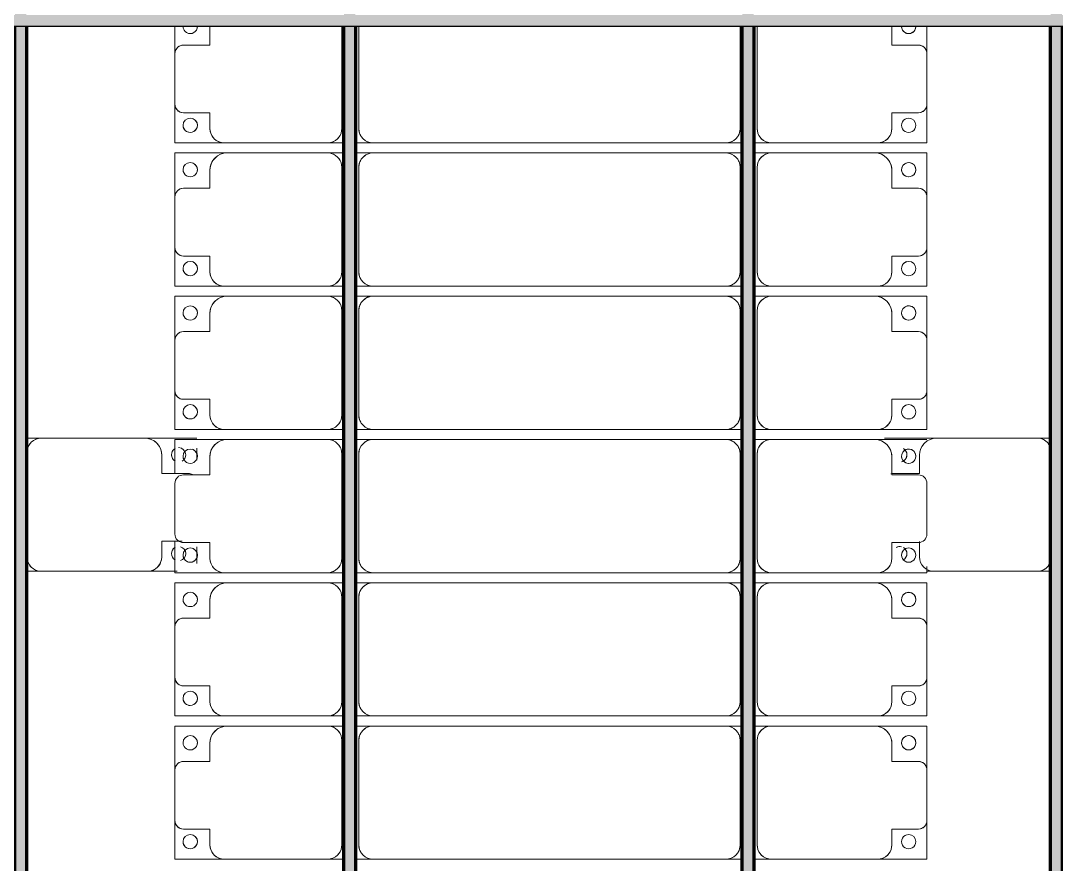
# Model space of a CAD drawing. Header units: millimetres. Extents: x -268744 to 115753, y -96240 to -10461.
# Drawn here: x -112759 to -109145, y -37571 to -34627 of the extents above; entities that cross this region are included whole.
import ezdxf

# ---------------------------------------------------------------- set-up
doc = ezdxf.new("R2010")
doc.units = ezdxf.units.MM
doc.layers.add('A-GENM', color=13, linetype='Continuous', lineweight=9)
doc.layers.add('S-BEAM', color=12, linetype='Continuous', lineweight=9)

# ---------------------------------------------------------------- blocks, each defined once
blk = doc.blocks.new('Dầm C52 - Hộp 40x60-V24-KHUNG KẾT CẤU BÈ PIN 1')
at = {"layer": 'S-BEAM', "lineweight": 25}
blk.add_hatch(color=4, dxfattribs=at).paths.add_polyline_path([(-145811, -20), (145811, -20), (145811, 20), (-145811, 20)])
at = {"layer": 'S-BEAM', "color": 4, "lineweight": 25}
blk.add_line((145811, -20), (-145811, -20), dxfattribs=at)
blk = doc.blocks.new('Dai phao do pin - DẢI PHAO ĐỠ PIN-V46-KHUNG KẾT CẤU BÈ PIN 1')
at = {"layer": 'A-GENM', "color": 7}
for p, q in [((68487.6, 241.6), (68539.7, 241.6)), ((68487.6, 241.6), (68539.7, 241.6)), ((68899.7, 241.6), (68539.7, 241.6)), ((68899.7, 241.6), (69082.2, 241.6)), ((69082.2, 241.6), (68899.7, 241.6)), ((68489.7, 191.6), (68489.7, -173.4)), ((68959.7, 118.2), (68959.7, 181.6)), ((69082.2, 205.8), (69082.2, 164.2)), ((69082.2, 164.2), (69082.2, 205.8)), ((69052.2, 118.2), (68959.7, 118.2)), ((68959.7, -173.4), (68959.7, -118.2)), ((68959.7, -118.2), (69030.6, -118.2)), ((69082.2, -137.5), (69082.2, -195.9)), ((69082.2, -195.9), (69082.2, -137.5)), ((68539.7, -223.4), (68487.6, -223.4)), ((68539.7, -223.4), (68487.6, -223.4)), ((68539.7, -223.4), (68909.7, -223.4)), ((69013.6, -223.4), (68909.7, -223.4)), ((68909.7, -223.4), (69013.6, -223.4))]:
    blk.add_line(p, q, dxfattribs=at)
for centre, radius, start, end in [((68539.7, 191.6), 50, 90, 180), ((68539.7, 191.6), 50, 105, 180), ((68899.7, 181.6), 60, 360, 90), ((68899.7, 181.6), 60, 360, 60), ((69018.6, 183.2), 25, 120, 180), ((69018.6, 183.2), 25, 180, 240), ((69018.6, 183.2), 25, 180, 195), ((69018.6, 183.2), 25, 120, 165), ((69018.6, 183.2), 25, 0, 90), ((69018.6, 183.2), 25, 0, 90), ((69018.6, 183.2), 25, 300, 0), ((69018.6, 183.2), 25, 300, 0), ((69018.6, 183.2), 25, 210, 240), ((69052.2, 88.2), 30, 60, 90), ((69018.6, -161.8), 25, 120, 180), ((69018.6, -161.8), 25, 120, 165), ((69018.6, -161.8), 25, 0, 75), ((69018.6, -161.8), 25, 0, 75), ((68539.7, -173.4), 50, 180, 270), ((68539.7, -173.4), 50, 180, 255), ((68909.7, -173.4), 50, 270, 360), ((68909.7, -173.4), 50, 285, 360), ((69018.6, -161.8), 25, 175.8502, 180), ((69018.6, -161.8), 25, 180, 240), ((69018.6, -161.8), 25, 180, 240), ((69018.6, -161.8), 25, 285, 0), ((69018.6, -161.8), 25, 285, 0)]:
    blk.add_arc(centre, radius, start, end, dxfattribs=at)
blk = doc.blocks.new('Dầm C52 - Dầm C52-102503-KHUNG KẾT CẤU BÈ PIN 1')
at = {"layer": 'S-BEAM', "lineweight": 140}
h = blk.add_hatch(color=1, dxfattribs=at)
h.paths.add_polyline_path([(-25480.9, 20), (-25480.9, -20), (-25440.9, -20), (-25440.9, 20)])
h.paths.add_polyline_path([(-25400.9, 20), (-25400.9, -20), (-19440.9, -20), (-19443, 20), (-24983.5, 20)])
h.paths.add_polyline_path([(-19400.9, 20), (-19400.9, -20), (-13440.9, -20), (-13440.9, 20), (-17596.2, 20)])
h.paths.add_polyline_path([(-13400.9, -20), (-7440.9, -20), (-7440.9, 20), (-13400.9, 20)])
h.paths.add_polyline_path([(-7400.9, -20), (-1440.9, -20), (-1440.9, 20), (-7400.9, 20)])
h.paths.add_polyline_path([(-1400.9, -20), (4559.1, -20), (4559.1, 20), (-1400.9, 20)])
h.paths.add_polyline_path([(4599.1, -20), (10559.1, -20), (10559.1, 20), (4599.1, 20)])
h.paths.add_polyline_path([(10599.1, 20), (10599.1, -20), (16559.1, -20), (16559.1, 20), (11952.8, 20)])
h.paths.add_polyline_path([(16599.1, -20), (22559.1, -20), (22559.1, 20), (16599.1, 20)])
h.paths.add_polyline_path([(22599.1, -20), (25259.1, -20), (25259.1, 20), (22599.1, 20)])
h.paths.add_polyline_path([(25299.1, -20), (25441.8, -20), (25441.8, 20), (25299.1, 20)])
at = {"layer": 'S-BEAM', "color": 1, "lineweight": 140}
for p, q in [((4599.1, 20), (10559.1, 20)), ((10559.1, -20), (4599.1, -20))]:
    blk.add_line(p, q, dxfattribs=at)
blk = doc.blocks.new('Dầm C52 - Dầm C52-102502-KHUNG KẾT CẤU BÈ PIN 1')
at = {"layer": 'S-BEAM', "lineweight": 140}
h = blk.add_hatch(color=1, dxfattribs=at)
h.paths.add_polyline_path([(-25480.9, 20), (-25480.9, -20), (-25440.9, -20), (-25440.9, 20)])
h.paths.add_polyline_path([(-25400.9, 20), (-25400.9, -20), (-19440.9, -20), (-19443, 20), (-24983.5, 20)])
h.paths.add_polyline_path([(-19400.9, 20), (-19400.9, -20), (-13440.9, -20), (-13440.9, 20), (-18981.3, 20)])
h.paths.add_polyline_path([(-13400.9, -20), (-7440.9, -20), (-7440.9, 20), (-13400.9, 20)])
h.paths.add_polyline_path([(-7400.9, -20), (-1440.9, -20), (-1440.9, 20), (-7400.9, 20)])
h.paths.add_polyline_path([(-1400.9, -20), (4559.1, -20), (4559.1, 20), (-1400.9, 20)])
h.paths.add_polyline_path([(4599.1, 20), (4599.1, -20), (10559.1, -20), (10559.1, 20), (5027.2, 20)])
h.paths.add_polyline_path([(10599.1, -20), (16559.1, -20), (16559.1, 20), (10599.1, 20)])
h.paths.add_polyline_path([(16599.1, 20), (16599.1, -20), (22559.1, -20), (22559.1, 20), (17031.5, 20)])
h.paths.add_polyline_path([(22599.1, -20), (25259.1, -20), (25259.1, 20), (22599.1, 20)])
h.paths.add_polyline_path([(25299.1, -20), (25480.9, -20), (25480.9, 20), (25299.1, 20)])
at = {"layer": 'S-BEAM', "color": 1, "lineweight": 140}
for p, q in [((4599.1, 20), (10559.1, 20)), ((10559.1, -20), (4599.1, -20))]:
    blk.add_line(p, q, dxfattribs=at)
blk = doc.blocks.new('Dai phao do pin - DẢI PHAO ĐỠ PIN-V68-KHUNG KẾT CẤU BÈ PIN 1')
at = {"layer": 'A-GENM', "color": 7}
for p, q in [((-1312.2, 241.6), (-1129.7, 241.6)), ((-1129.7, 241.6), (-1312.2, 241.6)), ((-779.7, 241.6), (-1129.7, 241.6)), ((-779.7, 241.6), (-732.4, 241.6)), ((-779.7, 241.6), (-732.4, 241.6)), ((-1189.7, 181.6), (-1189.7, 118.2)), ((-1189.7, 118.2), (-1282.2, 118.2)), ((-1189.7, -119.2), (-1189.7, -173.4)), ((-1139.7, -223.4), (-1164.4, -223.4)), ((-1164.4, -223.4), (-1139.7, -223.4)), ((-1139.7, -223.4), (-779.7, -223.4)), ((-732.4, -223.4), (-779.7, -223.4)), ((-732.4, -223.4), (-779.7, -223.4))]:
    blk.add_line(p, q, dxfattribs=at)
for centre, radius, start, end in [((-1129.7, 181.6), 60, 90, 180), ((-1129.7, 181.6), 60, 135, 150), ((-779.7, 191.6), 50, 30, 90), ((-779.7, 191.6), 50, 30, 75), ((-1258.6, 183.2), 25, 285, 0), ((-1258.6, 183.2), 25, 0, 60), ((-1258.6, 183.2), 25, 0, 60), ((-1258.6, 183.2), 25, 330, 360), ((-1258.6, 183.2), 25, 285, 300), ((-1282.2, 88.2), 30, 90, 105), ((-1258.6, -161.8), 25, 75, 120), ((-1258.6, -161.8), 25, 90, 120), ((-1258.6, -161.8), 25, 0, 60), ((-1258.6, -161.8), 25, 15, 60), ((-1258.6, -161.8), 25, 300, 0), ((-1258.6, -161.8), 25, 300, 360), ((-1258.6, -161.8), 25, 0, 4.1498), ((-1139.7, -173.4), 50, 180, 270), ((-1139.7, -173.4), 50, 240, 255), ((-779.7, -173.4), 50, 270, 330), ((-779.7, -173.4), 50, 285, 330)]:
    blk.add_arc(centre, radius, start, end, dxfattribs=at)
blk = doc.blocks.new('Dải phao đi lại kèm đỡ invester - DẢI PHAO ĐI LẠI-V76-KHUNG KẾT CẤU BÈ PIN 1')
at = {"layer": 'A-GENM', "color": 7}
for p, q in [((14316.8, 1312.2), (14411.8, 1312.2)), ((14411.8, 1312.2), (14316.8, 1312.2)), ((14588.2, 1312.2), (14411.8, 1312.2)), ((14588.2, 1312.2), (14723.4, 1312.2)), ((14723.4, 1312.2), (14588.2, 1312.2)), ((14723.4, 1312.2), (14723.4, 1139.7)), ((14723.4, 1139.7), (14723.4, 1312.2)), ((14758.4, 1312.2), (14911.8, 1312.2)), ((14758.4, 1129.7), (14758.4, 1312.2)), ((14758.4, 1312.2), (14758.4, 1129.7)), ((14911.8, 1312.2), (14758.4, 1312.2)), ((15088.2, 1312.2), (14911.8, 1312.2)), ((15088.2, 1312.2), (15223.4, 1312.2)), ((15223.4, 1312.2), (15088.2, 1312.2)), ((15223.4, 1312.2), (15223.4, 1139.7)), ((15223.4, 1139.7), (15223.4, 1312.2)), ((15258.4, 1312.2), (15411.8, 1312.2)), ((15258.4, 1129.7), (15258.4, 1312.2)), ((15258.4, 1312.2), (15258.4, 1129.7)), ((15411.8, 1312.2), (15258.4, 1312.2)), ((15588.2, 1312.2), (15411.8, 1312.2)), ((15588.2, 1312.2), (15723.4, 1312.2)), ((15723.4, 1312.2), (15588.2, 1312.2)), ((15723.4, 1312.2), (15723.4, 1139.7)), ((15723.4, 1139.7), (15723.4, 1312.2)), ((15758.4, 1129.7), (15758.4, 1312.2)), ((15758.4, 1312.2), (15758.4, 1129.7)), ((16088.2, 1312.2), (15911.8, 1312.2)), ((16202.2, 1312.2), (16223.4, 1312.2)), ((16223.4, 1312.2), (16202.2, 1312.2)), ((16223.4, 1312.2), (16223.4, 1139.7)), ((16223.4, 1139.7), (16223.4, 1312.2)), ((16258.4, 1312.2), (16411.8, 1312.2)), ((16258.4, 1129.7), (16258.4, 1312.2)), ((16258.4, 1312.2), (16258.4, 1129.7)), ((16411.8, 1312.2), (16258.4, 1312.2)), ((16588.2, 1312.2), (16411.8, 1312.2)), ((16588.2, 1312.2), (16723.4, 1312.2)), ((16723.4, 1312.2), (16588.2, 1312.2)), ((16723.4, 1312.2), (16723.4, 1139.7)), ((16723.4, 1139.7), (16723.4, 1312.2)), ((16758.4, 1312.2), (16911.8, 1312.2)), ((16758.4, 1129.7), (16758.4, 1312.2)), ((16758.4, 1312.2), (16758.4, 1129.7)), ((16911.8, 1312.2), (16758.4, 1312.2)), ((17088.2, 1312.2), (16911.8, 1312.2)), ((17088.2, 1312.2), (17223.4, 1312.2)), ((17223.4, 1312.2), (17088.2, 1312.2)), ((17223.4, 1312.2), (17223.4, 1139.7)), ((17223.4, 1139.7), (17223.4, 1312.2)), ((14381.8, 1282.2), (14381.8, 1189.7)), ((14618.2, 1189.7), (14618.2, 1282.2)), ((14881.8, 1282.2), (14881.8, 1189.7)), ((15118.2, 1189.7), (15118.2, 1282.2)), ((15381.8, 1282.2), (15381.8, 1189.7)), ((15618.2, 1189.7), (15618.2, 1282.2)), ((15881.8, 1282.2), (15881.8, 1189.7)), ((16118.2, 1189.7), (16118.2, 1282.2)), ((16381.8, 1282.2), (16381.8, 1189.7)), ((16618.2, 1189.7), (16618.2, 1282.2)), ((16881.8, 1282.2), (16881.8, 1189.7)), ((17118.2, 1189.7), (17118.2, 1282.2)), ((14381.8, 1189.7), (14318.4, 1189.7)), ((14673.4, 1189.7), (14618.2, 1189.7)), ((14881.8, 1189.7), (14818.4, 1189.7)), ((15173.4, 1189.7), (15118.2, 1189.7)), ((15381.8, 1189.7), (15318.4, 1189.7)), ((15673.4, 1189.7), (15618.2, 1189.7)), ((15881.8, 1189.7), (15818.4, 1189.7)), ((16173.4, 1189.7), (16118.2, 1189.7)), ((16381.8, 1189.7), (16318.4, 1189.7)), ((16673.4, 1189.7), (16618.2, 1189.7)), ((16881.8, 1189.7), (16818.4, 1189.7)), ((17173.4, 1189.7), (17118.2, 1189.7)), ((14723.4, 769.7), (14723.4, 1139.7)), ((14758.4, 1129.7), (14758.4, 769.7)), ((15223.4, 769.7), (15223.4, 1139.7)), ((15258.4, 1129.7), (15258.4, 769.7)), ((15723.4, 769.7), (15723.4, 1139.7)), ((15758.4, 1129.7), (15758.4, 769.7)), ((16223.4, 769.7), (16223.4, 1139.7)), ((16258.4, 1129.7), (16258.4, 769.7)), ((16723.4, 769.7), (16723.4, 1139.7)), ((16758.4, 1129.7), (16758.4, 769.7)), ((17223.4, 769.7), (17223.4, 1139.7)), ((14723.4, 769.7), (14723.4, 707.6)), ((14723.4, 769.7), (14723.4, 707.6)), ((14758.4, 707.6), (14758.4, 769.7)), ((14758.4, 707.6), (14758.4, 769.7)), ((15223.4, 769.7), (15223.4, 707.6)), ((15223.4, 769.7), (15223.4, 707.6)), ((15258.4, 707.6), (15258.4, 769.7)), ((15258.4, 707.6), (15258.4, 769.7)), ((15723.4, 769.7), (15723.4, 707.6)), ((15723.4, 769.7), (15723.4, 707.6)), ((15758.4, 707.6), (15758.4, 769.7)), ((15758.4, 707.6), (15758.4, 769.7)), ((16223.4, 769.7), (16223.4, 707.6)), ((16223.4, 769.7), (16223.4, 707.6)), ((16258.4, 707.6), (16258.4, 769.7)), ((16258.4, 707.6), (16258.4, 769.7)), ((16723.4, 769.7), (16723.4, 707.6)), ((16723.4, 769.7), (16723.4, 707.6)), ((16758.4, 707.6), (16758.4, 769.7)), ((16758.4, 707.6), (16758.4, 769.7)), ((17223.4, 769.7), (17223.4, 707.6)), ((17223.4, 769.7), (17223.4, 707.6)), ((14316.8, 719.7), (14673.4, 719.7)), ((14808.4, 719.7), (15173.4, 719.7)), ((15308.4, 719.7), (15673.4, 719.7)), ((15808.4, 719.7), (16173.4, 719.7)), ((16308.4, 719.7), (16673.4, 719.7)), ((16808.4, 719.7), (17173.4, 719.7)), ((14673.4, 660.3), (14316.8, 660.3)), ((14723.4, 667.6), (14723.4, 610.3)), ((14723.4, 667.6), (14723.4, 610.3)), ((14758.4, 610.3), (14758.4, 667.6)), ((14758.4, 610.3), (14758.4, 667.6)), ((15173.4, 660.3), (14808.4, 660.3)), ((15223.4, 667.6), (15223.4, 610.3)), ((15223.4, 667.6), (15223.4, 610.3)), ((15258.4, 610.3), (15258.4, 667.6)), ((15258.4, 610.3), (15258.4, 667.6)), ((15673.4, 660.3), (15308.4, 660.3)), ((15723.4, 667.6), (15723.4, 610.3)), ((15723.4, 667.6), (15723.4, 610.3)), ((15758.4, 610.3), (15758.4, 667.6)), ((15758.4, 610.3), (15758.4, 667.6)), ((16173.4, 660.3), (15808.4, 660.3)), ((16223.4, 667.6), (16223.4, 610.3)), ((16223.4, 667.6), (16223.4, 610.3)), ((16258.4, 610.3), (16258.4, 667.6)), ((16258.4, 610.3), (16258.4, 667.6)), ((16673.4, 660.3), (16308.4, 660.3)), ((16723.4, 667.6), (16723.4, 610.3)), ((16723.4, 667.6), (16723.4, 610.3)), ((16758.4, 610.3), (16758.4, 667.6)), ((16758.4, 610.3), (16758.4, 667.6)), ((17173.4, 660.3), (16808.4, 660.3)), ((17223.4, 667.6), (17223.4, 610.3)), ((17223.4, 667.6), (17223.4, 610.3)), ((14723.4, -620.3), (14723.4, 610.3)), ((14758.4, 610.3), (14758.4, -620.3)), ((15223.4, -620.3), (15223.4, 610.3)), ((15258.4, 610.3), (15258.4, -620.3)), ((15723.4, -620.3), (15723.4, 610.3)), ((15758.4, 610.3), (15758.4, -620.3)), ((16223.4, -620.3), (16223.4, 610.3)), ((16258.4, 610.3), (16258.4, -620.3)), ((16723.4, -620.3), (16723.4, 610.3)), ((16758.4, 610.3), (16758.4, -620.3)), ((17223.4, -620.3), (17223.4, 610.3)), ((14723.4, -620.3), (14723.4, -682.4)), ((14723.4, -620.3), (14723.4, -682.4)), ((14758.4, -682.4), (14758.4, -620.3)), ((14758.4, -682.4), (14758.4, -620.3)), ((15223.4, -620.3), (15223.4, -682.4)), ((15223.4, -620.3), (15223.4, -682.4)), ((15258.4, -682.4), (15258.4, -620.3)), ((15258.4, -682.4), (15258.4, -620.3)), ((15723.4, -620.3), (15723.4, -682.4)), ((15723.4, -620.3), (15723.4, -682.4)), ((15758.4, -682.4), (15758.4, -620.3)), ((15758.4, -682.4), (15758.4, -620.3)), ((16223.4, -620.3), (16223.4, -682.4)), ((16223.4, -620.3), (16223.4, -682.4)), ((16258.4, -682.4), (16258.4, -620.3)), ((16258.4, -682.4), (16258.4, -620.3)), ((16723.4, -620.3), (16723.4, -682.4)), ((16723.4, -620.3), (16723.4, -682.4)), ((16758.4, -682.4), (16758.4, -620.3)), ((16758.4, -682.4), (16758.4, -620.3)), ((17223.4, -620.3), (17223.4, -682.4)), ((17223.4, -620.3), (17223.4, -682.4)), ((14316.8, -670.3), (14673.4, -670.3)), ((14808.4, -670.3), (15173.4, -670.3)), ((15308.4, -670.3), (15673.4, -670.3)), ((15808.4, -670.3), (16173.4, -670.3)), ((16308.4, -670.3), (16673.4, -670.3)), ((16808.4, -670.3), (17173.4, -670.3)), ((14723.4, -722.4), (14723.4, -779.7)), ((14723.4, -722.4), (14723.4, -779.7)), ((14758.4, -779.7), (14758.4, -722.4)), ((14758.4, -779.7), (14758.4, -722.4)), ((15223.4, -722.4), (15223.4, -779.7)), ((15223.4, -722.4), (15223.4, -779.7)), ((15258.4, -779.7), (15258.4, -722.4)), ((15258.4, -779.7), (15258.4, -722.4)), ((15723.4, -722.4), (15723.4, -779.7)), ((15723.4, -722.4), (15723.4, -779.7)), ((15758.4, -779.7), (15758.4, -722.4)), ((15758.4, -779.7), (15758.4, -722.4)), ((16223.4, -722.4), (16223.4, -779.7)), ((16223.4, -722.4), (16223.4, -779.7)), ((16258.4, -779.7), (16258.4, -722.4)), ((16258.4, -779.7), (16258.4, -722.4)), ((16723.4, -722.4), (16723.4, -779.7)), ((16723.4, -722.4), (16723.4, -779.7)), ((16758.4, -779.7), (16758.4, -722.4)), ((16758.4, -779.7), (16758.4, -722.4)), ((17223.4, -722.4), (17223.4, -779.7)), ((17223.4, -722.4), (17223.4, -779.7)), ((14673.4, -729.7), (14316.8, -729.7)), ((15173.4, -729.7), (14808.4, -729.7)), ((15673.4, -729.7), (15308.4, -729.7)), ((16173.4, -729.7), (15808.4, -729.7)), ((16673.4, -729.7), (16308.4, -729.7)), ((17173.4, -729.7), (16808.4, -729.7)), ((14723.4, -1139.7), (14723.4, -779.7)), ((14758.4, -779.7), (14758.4, -1129.7)), ((15223.4, -1139.7), (15223.4, -779.7)), ((15258.4, -779.7), (15258.4, -1129.7)), ((15723.4, -1139.7), (15723.4, -779.7)), ((15758.4, -779.7), (15758.4, -1129.7)), ((16223.4, -1139.7), (16223.4, -779.7)), ((16258.4, -779.7), (16258.4, -1129.7)), ((16723.4, -1139.7), (16723.4, -779.7)), ((16758.4, -779.7), (16758.4, -1129.7)), ((17223.4, -1139.7), (17223.4, -779.7)), ((14723.4, -1139.7), (14723.4, -1312.2)), ((14723.4, -1312.2), (14723.4, -1139.7)), ((14758.4, -1312.2), (14758.4, -1129.7)), ((14758.4, -1129.7), (14758.4, -1312.2)), ((15223.4, -1139.7), (15223.4, -1312.2)), ((15223.4, -1312.2), (15223.4, -1139.7)), ((15258.4, -1312.2), (15258.4, -1129.7)), ((15258.4, -1129.7), (15258.4, -1312.2)), ((15723.4, -1139.7), (15723.4, -1312.2)), ((15723.4, -1312.2), (15723.4, -1139.7)), ((15758.4, -1312.2), (15758.4, -1129.7)), ((15758.4, -1129.7), (15758.4, -1312.2)), ((16223.4, -1139.7), (16223.4, -1312.2)), ((16223.4, -1312.2), (16223.4, -1139.7)), ((16258.4, -1312.2), (16258.4, -1129.7)), ((16258.4, -1129.7), (16258.4, -1312.2)), ((16723.4, -1139.7), (16723.4, -1312.2)), ((16723.4, -1312.2), (16723.4, -1139.7)), ((16758.4, -1312.2), (16758.4, -1129.7)), ((16758.4, -1129.7), (16758.4, -1312.2)), ((17223.4, -1139.7), (17223.4, -1312.2)), ((17223.4, -1312.2), (17223.4, -1139.7)), ((14318.4, -1189.7), (14381.8, -1189.7)), ((14381.8, -1189.7), (14381.8, -1282.2)), ((14618.2, -1282.2), (14618.2, -1189.7)), ((14618.2, -1189.7), (14673.4, -1189.7)), ((14818.4, -1189.7), (14881.8, -1189.7)), ((14881.8, -1189.7), (14881.8, -1282.2)), ((15118.2, -1282.2), (15118.2, -1189.7)), ((15118.2, -1189.7), (15173.4, -1189.7)), ((15318.4, -1189.7), (15381.8, -1189.7)), ((15381.8, -1189.7), (15381.8, -1282.2)), ((15618.2, -1282.2), (15618.2, -1189.7)), ((15618.2, -1189.7), (15673.4, -1189.7)), ((15818.4, -1189.7), (15881.8, -1189.7)), ((15881.8, -1189.7), (15881.8, -1282.2)), ((16118.2, -1282.2), (16118.2, -1189.7)), ((16118.2, -1189.7), (16173.4, -1189.7)), ((16318.4, -1189.7), (16381.8, -1189.7)), ((16381.8, -1189.7), (16381.8, -1282.2)), ((16618.2, -1282.2), (16618.2, -1189.7)), ((16618.2, -1189.7), (16673.4, -1189.7)), ((16818.4, -1189.7), (16881.8, -1189.7)), ((16881.8, -1189.7), (16881.8, -1282.2)), ((17118.2, -1282.2), (17118.2, -1189.7)), ((17118.2, -1189.7), (17173.4, -1189.7)), ((14411.8, -1312.2), (14316.8, -1312.2)), ((14316.8, -1312.2), (14411.8, -1312.2)), ((14411.8, -1312.2), (14588.2, -1312.2)), ((14723.4, -1312.2), (14588.2, -1312.2)), ((14588.2, -1312.2), (14723.4, -1312.2)), ((14911.8, -1312.2), (14758.4, -1312.2)), ((14758.4, -1312.2), (14911.8, -1312.2)), ((14911.8, -1312.2), (15088.2, -1312.2)), ((15223.4, -1312.2), (15088.2, -1312.2)), ((15088.2, -1312.2), (15223.4, -1312.2)), ((15411.8, -1312.2), (15258.4, -1312.2)), ((15258.4, -1312.2), (15411.8, -1312.2)), ((15411.8, -1312.2), (15588.2, -1312.2)), ((15723.4, -1312.2), (15588.2, -1312.2)), ((15588.2, -1312.2), (15723.4, -1312.2)), ((15876.8, -1312.2), (15758.4, -1312.2)), ((15758.4, -1312.2), (15876.8, -1312.2)), ((15911.8, -1312.2), (16088.2, -1312.2)), ((16223.4, -1312.2), (16113.2, -1312.2)), ((16113.2, -1312.2), (16223.4, -1312.2)), ((16411.8, -1312.2), (16258.4, -1312.2)), ((16258.4, -1312.2), (16411.8, -1312.2)), ((16411.8, -1312.2), (16588.2, -1312.2)), ((16723.4, -1312.2), (16588.2, -1312.2)), ((16588.2, -1312.2), (16723.4, -1312.2)), ((16911.8, -1312.2), (16758.4, -1312.2)), ((16758.4, -1312.2), (16911.8, -1312.2)), ((16911.8, -1312.2), (17088.2, -1312.2)), ((17223.4, -1312.2), (17088.2, -1312.2)), ((17088.2, -1312.2), (17223.4, -1312.2))]:
    blk.add_line(p, q, dxfattribs=at)
for centre, radius, start, end in [((14411.8, 1282.2), 30, 90, 180), ((14411.8, 1282.2), 30, 105, 165), ((14411.8, 1282.2), 30, 135, 165), ((14411.8, 1282.2), 30, 135, 165), ((14588.2, 1282.2), 30, 360, 90), ((14588.2, 1282.2), 30, 60, 75), ((14588.2, 1282.2), 30, 15, 75), ((14588.2, 1282.2), 30, 60, 75), ((14911.8, 1282.2), 30, 90, 180), ((14911.8, 1282.2), 30, 105, 165), ((14911.8, 1282.2), 30, 135, 165), ((14911.8, 1282.2), 30, 135, 165), ((15088.2, 1282.2), 30, 360, 90), ((15088.2, 1282.2), 30, 60, 75), ((15088.2, 1282.2), 30, 15, 75), ((15088.2, 1282.2), 30, 60, 75), ((15411.8, 1282.2), 30, 90, 180), ((15411.8, 1282.2), 30, 105, 165), ((15411.8, 1282.2), 30, 135, 165), ((15411.8, 1282.2), 30, 135, 165), ((15588.2, 1282.2), 30, 360, 90), ((15588.2, 1282.2), 30, 60, 75), ((15588.2, 1282.2), 30, 15, 75), ((15588.2, 1282.2), 30, 60, 75), ((15911.8, 1282.2), 30, 90, 180), ((16088.2, 1282.2), 30, 360, 90), ((16411.8, 1282.2), 30, 90, 180), ((16411.8, 1282.2), 30, 105, 165), ((16411.8, 1282.2), 30, 135, 165), ((16411.8, 1282.2), 30, 135, 165), ((16588.2, 1282.2), 30, 0, 90), ((16588.2, 1282.2), 30, 60, 75), ((16588.2, 1282.2), 30, 15, 75), ((16588.2, 1282.2), 30, 60, 75), ((16911.8, 1282.2), 30, 90, 180), ((16911.8, 1282.2), 30, 105, 165), ((16911.8, 1282.2), 30, 135, 165), ((16911.8, 1282.2), 30, 135, 165), ((17088.2, 1282.2), 30, 360, 90), ((17088.2, 1282.2), 30, 60, 75), ((17088.2, 1282.2), 30, 15, 75), ((17088.2, 1282.2), 30, 60, 75), ((14316.8, 1248.6), 25, 270, 90), ((14316.8, 1248.6), 25, 300, 90), ((14588.2, 1282.2), 30, 15, 30), ((14588.2, 1282.2), 30, 15, 30), ((14661.8, 1248.6), 25, 90, 270), ((14661.8, 1248.6), 25, 90, 180), ((14661.8, 1248.6), 25, 270, 90), ((14661.8, 1248.6), 25, 270, 90), ((14816.8, 1248.6), 25, 90, 270), ((14816.8, 1248.6), 25, 90, 255), ((14816.8, 1248.6), 25, 270, 90), ((14816.8, 1248.6), 25, 300, 90), ((15088.2, 1282.2), 30, 15, 30), ((15088.2, 1282.2), 30, 15, 30), ((15161.8, 1248.6), 25, 90, 270), ((15161.8, 1248.6), 25, 90, 180), ((15161.8, 1248.6), 25, 270, 90), ((15161.8, 1248.6), 25, 270, 90), ((15316.8, 1248.6), 25, 90, 270), ((15316.8, 1248.6), 25, 90, 255), ((15316.8, 1248.6), 25, 270, 90), ((15316.8, 1248.6), 25, 300, 90), ((15588.2, 1282.2), 30, 15, 30), ((15588.2, 1282.2), 30, 15, 30), ((15661.8, 1248.6), 25, 90, 270), ((15661.8, 1248.6), 25, 90, 180), ((15661.8, 1248.6), 25, 270, 90), ((15661.8, 1248.6), 25, 270, 90), ((15816.8, 1248.6), 25, 90, 270), ((15816.8, 1248.6), 25, 90, 255), ((15816.8, 1248.6), 25, 270, 90), ((15816.8, 1248.6), 25, 300, 90), ((16161.8, 1248.6), 25, 90, 270), ((16161.8, 1248.6), 25, 90, 180), ((16161.8, 1248.6), 25, 270, 90), ((16161.8, 1248.6), 25, 270, 90), ((16316.8, 1248.6), 25, 90, 270), ((16316.8, 1248.6), 25, 90, 255), ((16316.8, 1248.6), 25, 270, 90), ((16316.8, 1248.6), 25, 300, 90), ((16588.2, 1282.2), 30, 15, 30), ((16588.2, 1282.2), 30, 15, 30), ((16661.8, 1248.6), 25, 90, 270), ((16661.8, 1248.6), 25, 90, 180), ((16661.8, 1248.6), 25, 270, 90), ((16661.8, 1248.6), 25, 270, 90), ((16816.8, 1248.6), 25, 90, 270), ((16816.8, 1248.6), 25, 90, 255), ((16816.8, 1248.6), 25, 270, 90), ((16816.8, 1248.6), 25, 300, 90), ((17088.2, 1282.2), 30, 15, 30), ((17088.2, 1282.2), 30, 15, 30), ((17161.8, 1248.6), 25, 90, 270), ((17161.8, 1248.6), 25, 90, 180), ((17161.8, 1248.6), 25, 270, 90), ((17161.8, 1248.6), 25, 270, 90), ((14661.8, 1248.6), 25, 195, 255), ((15161.8, 1248.6), 25, 195, 255), ((15661.8, 1248.6), 25, 195, 255), ((16161.8, 1248.6), 25, 195, 255), ((16661.8, 1248.6), 25, 195, 255), ((17161.8, 1248.6), 25, 195, 255), ((14316.8, 1248.6), 25, 270, 285), ((14816.8, 1248.6), 25, 270, 285), ((15316.8, 1248.6), 25, 270, 285), ((15816.8, 1248.6), 25, 270, 285), ((16316.8, 1248.6), 25, 270, 285), ((16816.8, 1248.6), 25, 270, 285), ((14673.4, 1139.7), 50, 360, 90), ((14673.4, 1139.7), 50, 15, 90), ((14818.4, 1129.7), 60, 90, 180), ((14818.4, 1129.7), 60, 90, 144.549), ((15173.4, 1139.7), 50, 360, 90), ((15173.4, 1139.7), 50, 15, 90), ((15318.4, 1129.7), 60, 90, 180), ((15318.4, 1129.7), 60, 90, 150), ((15673.4, 1139.7), 50, 0, 90), ((15673.4, 1139.7), 50, 15, 90), ((15818.4, 1129.7), 60, 90, 180), ((15818.4, 1129.7), 60, 90, 150), ((16173.4, 1139.7), 50, 360, 90), ((16173.4, 1139.7), 50, 15, 90), ((16318.4, 1129.7), 60, 90, 180), ((16318.4, 1129.7), 60, 90, 150), ((16673.4, 1139.7), 50, 0, 90), ((16673.4, 1139.7), 50, 15, 90), ((16818.4, 1129.7), 60, 90, 180), ((16818.4, 1129.7), 60, 90, 150), ((17173.4, 1139.7), 50, 360, 90), ((17173.4, 1139.7), 50, 15, 90), ((14673.4, 769.7), 50, 270, 0), ((14808.4, 769.7), 50, 180, 270), ((15173.4, 769.7), 50, 270, 0), ((15308.4, 769.7), 50, 180, 270), ((15673.4, 769.7), 50, 270, 360), ((15808.4, 769.7), 50, 180, 270), ((16173.4, 769.7), 50, 270, 0), ((16308.4, 769.7), 50, 180, 270), ((16673.4, 769.7), 50, 270, 360), ((16808.4, 769.7), 50, 180, 270), ((17173.4, 769.7), 50, 270, 0), ((14673.4, 769.7), 50, 270, 345), ((14808.4, 769.7), 50, 195, 270), ((15173.4, 769.7), 50, 270, 345), ((15308.4, 769.7), 50, 195, 270), ((15673.4, 769.7), 50, 270, 345), ((15808.4, 769.7), 50, 195, 270), ((16173.4, 769.7), 50, 270, 345), ((16308.4, 769.7), 50, 195, 270), ((16673.4, 769.7), 50, 270, 345), ((16808.4, 769.7), 50, 195, 270), ((17173.4, 769.7), 50, 270, 345), ((14673.4, 610.3), 50, 360, 90), ((14673.4, 610.3), 50, 60, 90), ((14808.4, 610.3), 50, 90, 180), ((14808.4, 610.3), 50, 105, 120), ((15173.4, 610.3), 50, 0, 90), ((15173.4, 610.3), 50, 60, 90), ((15308.4, 610.3), 50, 90, 180), ((15308.4, 610.3), 50, 105, 120), ((15673.4, 610.3), 50, 0, 90), ((15673.4, 610.3), 50, 60, 90), ((15808.4, 610.3), 50, 90, 180), ((15808.4, 610.3), 50, 105, 120), ((16173.4, 610.3), 50, 360, 90), ((16173.4, 610.3), 50, 60, 90), ((16308.4, 610.3), 50, 90, 180), ((16308.4, 610.3), 50, 105, 120), ((16673.4, 610.3), 50, 360, 90), ((16673.4, 610.3), 50, 60, 90), ((16808.4, 610.3), 50, 90, 180), ((16808.4, 610.3), 50, 105, 120), ((17173.4, 610.3), 50, 360, 90), ((17173.4, 610.3), 50, 60, 90), ((14673.4, 610.3), 50, 15, 30), ((14808.4, 610.3), 50, 150, 180), ((15173.4, 610.3), 50, 15, 30), ((15308.4, 610.3), 50, 150, 180), ((15673.4, 610.3), 50, 15, 30), ((15808.4, 610.3), 50, 150, 180), ((16173.4, 610.3), 50, 15, 30), ((16308.4, 610.3), 50, 150, 180), ((16673.4, 610.3), 50, 15, 30), ((16808.4, 610.3), 50, 150, 180), ((17173.4, 610.3), 50, 15, 30), ((14673.4, -620.3), 50, 270, 360), ((14673.4, -620.3), 50, 330, 360), ((14808.4, -620.3), 50, 180, 270), ((14808.4, -620.3), 50, 195, 225), ((15173.4, -620.3), 50, 270, 360), ((15173.4, -620.3), 50, 330, 360), ((15308.4, -620.3), 50, 180, 270), ((15308.4, -620.3), 50, 195, 225), ((15673.4, -620.3), 50, 270, 0), ((15673.4, -620.3), 50, 330, 0), ((15808.4, -620.3), 50, 180, 270), ((15808.4, -620.3), 50, 195, 225), ((16173.4, -620.3), 50, 270, 0), ((16173.4, -620.3), 50, 330, 0), ((16308.4, -620.3), 50, 180, 270), ((16308.4, -620.3), 50, 195, 225), ((16673.4, -620.3), 50, 270, 0), ((16673.4, -620.3), 50, 330, 360), ((16808.4, -620.3), 50, 180, 270), ((16808.4, -620.3), 50, 195, 225), ((17173.4, -620.3), 50, 270, 360), ((17173.4, -620.3), 50, 330, 360), ((14673.4, -620.3), 50, 270, 300), ((14808.4, -620.3), 50, 240, 270), ((15173.4, -620.3), 50, 270, 300), ((15308.4, -620.3), 50, 240, 270), ((15673.4, -620.3), 50, 270, 300), ((15808.4, -620.3), 50, 240, 270), ((16173.4, -620.3), 50, 270, 300), ((16308.4, -620.3), 50, 240, 270), ((16673.4, -620.3), 50, 270, 300), ((16808.4, -620.3), 50, 240, 270), ((17173.4, -620.3), 50, 270, 300), ((14673.4, -779.7), 50, 0, 90), ((14673.4, -779.7), 50, 15, 90), ((14808.4, -779.7), 50, 90, 180), ((14808.4, -779.7), 50, 90, 165), ((15173.4, -779.7), 50, 0, 90), ((15173.4, -779.7), 50, 15, 90), ((15308.4, -779.7), 50, 90, 180), ((15308.4, -779.7), 50, 90, 165), ((15673.4, -779.7), 50, 360, 90), ((15673.4, -779.7), 50, 15, 90), ((15808.4, -779.7), 50, 90, 180), ((15808.4, -779.7), 50, 90, 165), ((16173.4, -779.7), 50, 360, 90), ((16173.4, -779.7), 50, 15, 90), ((16308.4, -779.7), 50, 90, 180), ((16308.4, -779.7), 50, 90, 165), ((16673.4, -779.7), 50, 360, 90), ((16673.4, -779.7), 50, 15, 90), ((16808.4, -779.7), 50, 90, 180), ((16808.4, -779.7), 50, 90, 165), ((17173.4, -779.7), 50, 360, 90), ((17173.4, -779.7), 50, 15, 90), ((14673.4, -1139.7), 50, 270, 360), ((14673.4, -1139.7), 50, 270, 345), ((14818.4, -1129.7), 60, 180, 270), ((15173.4, -1139.7), 50, 270, 0), ((15173.4, -1139.7), 50, 270, 345), ((15318.4, -1129.7), 60, 180, 270), ((15673.4, -1139.7), 50, 270, 0), ((15673.4, -1139.7), 50, 270, 345), ((15818.4, -1129.7), 60, 180, 270), ((16173.4, -1139.7), 50, 270, 360), ((16173.4, -1139.7), 50, 270, 345), ((16318.4, -1129.7), 60, 180, 270), ((16673.4, -1139.7), 50, 270, 0), ((16673.4, -1139.7), 50, 270, 345), ((16818.4, -1129.7), 60, 180, 270), ((17173.4, -1139.7), 50, 270, 0), ((17173.4, -1139.7), 50, 270, 345), ((14818.4, -1129.7), 60, 215.451, 270), ((15318.4, -1129.7), 60, 210, 270), ((15818.4, -1129.7), 60, 210, 270), ((16318.4, -1129.7), 60, 210, 270), ((16818.4, -1129.7), 60, 210, 270), ((14316.8, -1258.6), 25, 270, 90), ((14316.8, -1258.6), 25, 60, 90), ((14316.8, -1258.6), 25, 270, 30), ((14661.8, -1258.6), 25, 90, 270), ((14661.8, -1258.6), 25, 180, 270), ((14661.8, -1258.6), 25, 90, 165), ((14661.8, -1258.6), 25, 270, 90), ((14661.8, -1258.6), 25, 15, 90), ((14661.8, -1258.6), 25, 270, 0), ((14816.8, -1258.6), 25, 90, 270), ((14816.8, -1258.6), 25, 180, 270), ((14816.8, -1258.6), 25, 90, 165), ((14816.8, -1258.6), 25, 270, 90), ((14816.8, -1258.6), 25, 60, 90), ((14816.8, -1258.6), 25, 270, 30), ((15161.8, -1258.6), 25, 90, 270), ((15161.8, -1258.6), 25, 180, 270), ((15161.8, -1258.6), 25, 90, 165), ((15161.8, -1258.6), 25, 270, 90), ((15161.8, -1258.6), 25, 15, 90), ((15161.8, -1258.6), 25, 270, 360), ((15316.8, -1258.6), 25, 90, 270), ((15316.8, -1258.6), 25, 180, 270), ((15316.8, -1258.6), 25, 90, 165), ((15316.8, -1258.6), 25, 270, 90), ((15316.8, -1258.6), 25, 60, 90), ((15316.8, -1258.6), 25, 270, 30), ((15661.8, -1258.6), 25, 90, 270), ((15661.8, -1258.6), 25, 180, 270), ((15661.8, -1258.6), 25, 90, 165), ((15661.8, -1258.6), 25, 270, 90), ((15661.8, -1258.6), 25, 15, 90), ((15661.8, -1258.6), 25, 270, 360), ((15816.8, -1258.6), 25, 90, 270), ((15816.8, -1258.6), 25, 180, 270), ((15816.8, -1258.6), 25, 90, 165), ((15816.8, -1258.6), 25, 270, 90), ((15816.8, -1258.6), 25, 60, 90), ((15816.8, -1258.6), 25, 270, 30), ((16161.8, -1258.6), 25, 90, 270), ((16161.8, -1258.6), 25, 180, 270), ((16161.8, -1258.6), 25, 90, 165), ((16161.8, -1258.6), 25, 270, 90), ((16161.8, -1258.6), 25, 15, 90), ((16161.8, -1258.6), 25, 270, 360), ((16316.8, -1258.6), 25, 90, 270), ((16316.8, -1258.6), 25, 180, 270), ((16316.8, -1258.6), 25, 90, 165), ((16316.8, -1258.6), 25, 270, 90), ((16316.8, -1258.6), 25, 60, 90), ((16316.8, -1258.6), 25, 270, 30), ((16661.8, -1258.6), 25, 90, 270), ((16661.8, -1258.6), 25, 180, 270), ((16661.8, -1258.6), 25, 90, 165), ((16661.8, -1258.6), 25, 270, 90), ((16661.8, -1258.6), 25, 15, 90), ((16661.8, -1258.6), 25, 270, 0), ((16816.8, -1258.6), 25, 90, 270), ((16816.8, -1258.6), 25, 180, 270), ((16816.8, -1258.6), 25, 90, 165), ((16816.8, -1258.6), 25, 270, 90), ((16816.8, -1258.6), 25, 60, 90), ((16816.8, -1258.6), 25, 270, 30), ((17161.8, -1258.6), 25, 90, 270), ((17161.8, -1258.6), 25, 180, 270), ((17161.8, -1258.6), 25, 90, 165), ((17161.8, -1258.6), 25, 270, 90), ((17161.8, -1258.6), 25, 15, 90), ((17161.8, -1258.6), 25, 270, 0), ((14411.8, -1282.2), 30, 180, 270), ((14411.8, -1282.2), 30, 195, 225), ((14411.8, -1282.2), 30, 195, 255), ((14411.8, -1282.2), 30, 195, 225), ((14588.2, -1282.2), 30, 270, 360), ((14588.2, -1282.2), 30, 285, 345), ((14588.2, -1282.2), 30, 315, 345), ((14588.2, -1282.2), 30, 315, 345), ((14911.8, -1282.2), 30, 180, 270), ((14911.8, -1282.2), 30, 195, 225), ((14911.8, -1282.2), 30, 195, 255), ((14911.8, -1282.2), 30, 195, 225), ((15088.2, -1282.2), 30, 270, 0), ((15088.2, -1282.2), 30, 285, 345), ((15088.2, -1282.2), 30, 315, 345), ((15088.2, -1282.2), 30, 315, 345), ((15411.8, -1282.2), 30, 180, 270), ((15411.8, -1282.2), 30, 195, 225), ((15411.8, -1282.2), 30, 195, 255), ((15411.8, -1282.2), 30, 195, 225), ((15588.2, -1282.2), 30, 270, 0), ((15588.2, -1282.2), 30, 285, 345), ((15588.2, -1282.2), 30, 315, 345), ((15588.2, -1282.2), 30, 315, 345), ((15911.8, -1282.2), 30, 180, 270), ((16088.2, -1282.2), 30, 270, 0), ((16088.2, -1282.2), 30, 330, 345), ((16088.2, -1282.2), 30, 330, 345), ((16411.8, -1282.2), 30, 180, 270), ((16411.8, -1282.2), 30, 195, 225), ((16411.8, -1282.2), 30, 195, 255), ((16411.8, -1282.2), 30, 195, 225), ((16588.2, -1282.2), 30, 270, 0), ((16588.2, -1282.2), 30, 285, 345), ((16588.2, -1282.2), 30, 315, 345), ((16588.2, -1282.2), 30, 315, 345), ((16911.8, -1282.2), 30, 180, 270), ((16911.8, -1282.2), 30, 195, 225), ((16911.8, -1282.2), 30, 195, 255), ((16911.8, -1282.2), 30, 195, 225), ((17088.2, -1282.2), 30, 270, 0), ((17088.2, -1282.2), 30, 285, 345), ((17088.2, -1282.2), 30, 315, 345), ((17088.2, -1282.2), 30, 315, 345), ((14588.2, -1282.2), 30, 285, 300), ((14588.2, -1282.2), 30, 285, 300), ((15088.2, -1282.2), 30, 285, 300), ((15088.2, -1282.2), 30, 285, 300), ((15588.2, -1282.2), 30, 285, 300), ((15588.2, -1282.2), 30, 285, 300), ((16588.2, -1282.2), 30, 285, 300), ((16588.2, -1282.2), 30, 285, 300), ((17088.2, -1282.2), 30, 285, 300), ((17088.2, -1282.2), 30, 285, 300)]:
    blk.add_arc(centre, radius, start, end, dxfattribs=at)
blk = doc.blocks.new('be pin 1_rvt-1-KHUNG KẾT CẤU BÈ PIN 1')
at = {"layer": 'A-GENM', "lineweight": 9, "rotation": 270.0000000003262}
blk.add_blockref('Dải phao đi lại kèm đỡ invester - DẢI PHAO ĐI LẠI-V76-KHUNG KẾT CẤU BÈ PIN 1', (-110909, -20329.7), dxfattribs=at)
at = {"layer": 'A-GENM', "lineweight": 9}
for name, p in [('Dai phao do pin - DẢI PHAO ĐỠ PIN-V46-KHUNG KẾT CẤU BÈ PIN 1', (-181226.8, -36324.7)), ('Dai phao do pin - DẢI PHAO ĐỠ PIN-V68-KHUNG KẾT CẤU BÈ PIN 1', (-108433.1, -36324.7))]:
    blk.add_blockref(name, p, dxfattribs=at)
at = {"layer": 'S-BEAM', "lineweight": 9, "rotation": 90.00000000032618}
for name, p in [('Dầm C52 - Dầm C52-102502-KHUNG KẾT CẤU BÈ PIN 1', (-111611.4, -45205.6)), ('Dầm C52 - Dầm C52-102502-KHUNG KẾT CẤU BÈ PIN 1', (-109145.5, -45205.6)), ('Dầm C52 - Dầm C52-102503-KHUNG KẾT CẤU BÈ PIN 1', (-112759.1, -45205.6)), ('Dầm C52 - Dầm C52-102503-KHUNG KẾT CẤU BÈ PIN 1', (-110221.4, -45205.6))]:
    blk.add_blockref(name, p, dxfattribs=at)
at = {"layer": 'S-BEAM', "lineweight": 9}
blk.add_blockref('Dầm C52 - Hộp 40x60-V24-KHUNG KẾT CẤU BÈ PIN 1', (-110896.7, -34626.5), dxfattribs=at)

msp = doc.modelspace()

# ---------------------------------------------------------------- block references
at = {"lineweight": 5}
msp.add_blockref('be pin 1_rvt-1-KHUNG KẾT CẤU BÈ PIN 1', (0, 0), dxfattribs=at)

doc.saveas('drawing.dxf')
